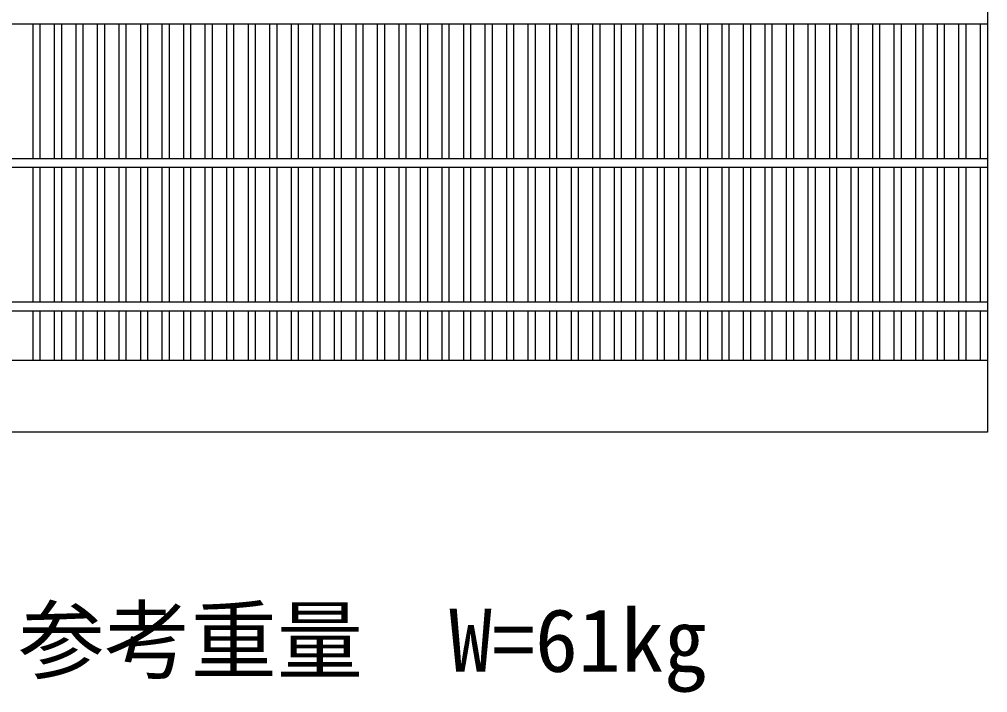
# Model space of a CAD drawing. Units: millimetres, scale not verified. Extents: x -25200 to 25200, y -8910 to 8910.
# Drawn here: x -2356 to -1682, y -4401 to -3933 of the extents above; entities that cross this region are included whole.
import ezdxf
from ezdxf.enums import TextEntityAlignment as Align

# ---------------------------------------------------------------- set-up
doc = ezdxf.new("R2010")
doc.units = ezdxf.units.MM
doc.header["$LTSCALE"] = 30
doc.layers.add('0-0_DIM', color=7, linetype='Continuous', lineweight=25)
doc.layers.add('0-2_HATCH', color=6, linetype='Continuous', lineweight=25)
doc.styles.add('ＭＳ ゴシック', font='')
doc.styles.get('ＭＳ ゴシック').set_extended_font_data('MS Gothic')

msp = doc.modelspace()

# ---------------------------------------------------------------- linework, layer by layer
at = {"layer": '0-2_HATCH'}
for p, q in [((-1681.52, -3545.01), (-1681.52, -4220.01)), ((-2676.52, -3935.51), (-1681.52, -3935.51)), ((-2346.52, -4029.51), (-2346.52, -3935.51)), ((-2341.52, -4029.51), (-2341.52, -3935.51)), ((-2331.52, -4029.51), (-2331.52, -3935.51)), ((-2326.52, -4029.51), (-2326.52, -3935.51)), ((-2316.52, -4029.51), (-2316.52, -3935.51)), ((-2311.52, -4029.51), (-2311.52, -3935.51)), ((-2301.52, -4029.51), (-2301.52, -3935.51)), ((-2296.52, -4029.51), (-2296.52, -3935.51)), ((-2286.52, -4029.51), (-2286.52, -3935.51)), ((-2281.52, -4029.51), (-2281.52, -3935.51)), ((-2271.52, -4029.51), (-2271.52, -3935.51)), ((-2266.52, -4029.51), (-2266.52, -3935.51)), ((-2256.52, -4029.51), (-2256.52, -3935.51)), ((-2251.52, -4029.51), (-2251.52, -3935.51)), ((-2241.52, -4029.51), (-2241.52, -3935.51)), ((-2236.52, -4029.51), (-2236.52, -3935.51)), ((-2226.52, -4029.51), (-2226.52, -3935.51)), ((-2221.52, -4029.51), (-2221.52, -3935.51)), ((-2211.52, -4029.51), (-2211.52, -3935.51)), ((-2206.52, -4029.51), (-2206.52, -3935.51)), ((-2196.52, -4029.51), (-2196.52, -3935.51)), ((-2191.52, -4029.51), (-2191.52, -3935.51)), ((-2181.52, -4029.51), (-2181.52, -3935.51)), ((-2176.52, -4029.51), (-2176.52, -3935.51)), ((-2166.52, -4029.51), (-2166.52, -3935.51)), ((-2161.52, -4029.51), (-2161.52, -3935.51)), ((-2151.52, -4029.51), (-2151.52, -3935.51)), ((-2146.52, -4029.51), (-2146.52, -3935.51)), ((-2136.52, -4029.51), (-2136.52, -3935.51)), ((-2131.52, -4029.51), (-2131.52, -3935.51)), ((-2121.52, -4029.51), (-2121.52, -3935.51)), ((-2116.52, -4029.51), (-2116.52, -3935.51)), ((-2106.52, -4029.51), (-2106.52, -3935.51)), ((-2101.52, -4029.51), (-2101.52, -3935.51)), ((-2091.52, -4029.51), (-2091.52, -3935.51)), ((-2086.52, -4029.51), (-2086.52, -3935.51)), ((-2076.52, -4029.51), (-2076.52, -3935.51)), ((-2071.52, -4029.51), (-2071.52, -3935.51)), ((-2061.52, -4029.51), (-2061.52, -3935.51)), ((-2056.52, -4029.51), (-2056.52, -3935.51)), ((-2046.52, -4029.51), (-2046.52, -3935.51)), ((-2041.52, -4029.51), (-2041.52, -3935.51)), ((-2031.52, -4029.51), (-2031.52, -3935.51)), ((-2026.52, -4029.51), (-2026.52, -3935.51)), ((-2016.52, -4029.51), (-2016.52, -3935.51)), ((-2011.52, -4029.51), (-2011.52, -3935.51)), ((-2001.52, -4029.51), (-2001.52, -3935.51)), ((-1996.52, -4029.51), (-1996.52, -3935.51)), ((-1986.52, -4029.51), (-1986.52, -3935.51)), ((-1981.52, -4029.51), (-1981.52, -3935.51)), ((-1971.52, -4029.51), (-1971.52, -3935.51)), ((-1966.52, -4029.51), (-1966.52, -3935.51)), ((-1956.52, -4029.51), (-1956.52, -3935.51)), ((-1951.52, -4029.51), (-1951.52, -3935.51)), ((-1941.52, -4029.51), (-1941.52, -3935.51)), ((-1936.52, -4029.51), (-1936.52, -3935.51)), ((-1926.52, -4029.51), (-1926.52, -3935.51)), ((-1921.52, -4029.51), (-1921.52, -3935.51)), ((-1911.52, -4029.51), (-1911.52, -3935.51)), ((-1906.52, -4029.51), (-1906.52, -3935.51)), ((-1896.52, -4029.51), (-1896.52, -3935.51)), ((-1891.52, -4029.51), (-1891.52, -3935.51)), ((-1881.52, -4029.51), (-1881.52, -3935.51)), ((-1876.52, -4029.51), (-1876.52, -3935.51)), ((-1866.52, -4029.51), (-1866.52, -3935.51)), ((-1861.52, -4029.51), (-1861.52, -3935.51)), ((-1851.52, -4029.51), (-1851.52, -3935.51)), ((-1846.52, -4029.51), (-1846.52, -3935.51)), ((-1836.52, -4029.51), (-1836.52, -3935.51)), ((-1831.52, -4029.51), (-1831.52, -3935.51)), ((-1821.52, -4029.51), (-1821.52, -3935.51)), ((-1816.52, -4029.51), (-1816.52, -3935.51)), ((-1806.52, -4029.51), (-1806.52, -3935.51)), ((-1801.52, -4029.51), (-1801.52, -3935.51)), ((-1791.52, -4029.51), (-1791.52, -3935.51)), ((-1786.52, -4029.51), (-1786.52, -3935.51)), ((-1776.52, -4029.51), (-1776.52, -3935.51)), ((-1771.52, -4029.51), (-1771.52, -3935.51)), ((-1761.52, -4029.51), (-1761.52, -3935.51)), ((-1756.52, -4029.51), (-1756.52, -3935.51)), ((-1746.52, -4029.51), (-1746.52, -3935.51)), ((-1741.52, -4029.51), (-1741.52, -3935.51)), ((-1731.52, -4029.51), (-1731.52, -3935.51)), ((-1726.52, -4029.51), (-1726.52, -3935.51)), ((-1716.52, -4029.51), (-1716.52, -3935.51)), ((-1711.52, -4029.51), (-1711.52, -3935.51)), ((-1701.52, -4029.51), (-1701.52, -3935.51)), ((-1696.52, -4029.51), (-1696.52, -3935.51)), ((-1686.52, -4029.51), (-1686.52, -3935.51)), ((-1681.52, -4029.51), (-2676.52, -4029.51)), ((-2676.52, -4035.51), (-1681.52, -4035.51)), ((-2346.52, -4129.51), (-2346.52, -4035.51)), ((-2341.52, -4129.51), (-2341.52, -4035.51)), ((-2331.52, -4129.51), (-2331.52, -4035.51)), ((-2326.52, -4129.51), (-2326.52, -4035.51)), ((-2316.52, -4129.51), (-2316.52, -4035.51)), ((-2311.52, -4129.51), (-2311.52, -4035.51)), ((-2301.52, -4129.51), (-2301.52, -4035.51)), ((-2296.52, -4129.51), (-2296.52, -4035.51)), ((-2286.52, -4129.51), (-2286.52, -4035.51)), ((-2281.52, -4129.51), (-2281.52, -4035.51)), ((-2271.52, -4129.51), (-2271.52, -4035.51)), ((-2266.52, -4129.51), (-2266.52, -4035.51)), ((-2256.52, -4129.51), (-2256.52, -4035.51)), ((-2251.52, -4129.51), (-2251.52, -4035.51)), ((-2241.52, -4129.51), (-2241.52, -4035.51)), ((-2236.52, -4129.51), (-2236.52, -4035.51)), ((-2226.52, -4129.51), (-2226.52, -4035.51)), ((-2221.52, -4129.51), (-2221.52, -4035.51)), ((-2211.52, -4129.51), (-2211.52, -4035.51)), ((-2206.52, -4129.51), (-2206.52, -4035.51)), ((-2196.52, -4129.51), (-2196.52, -4035.51)), ((-2191.52, -4129.51), (-2191.52, -4035.51)), ((-2181.52, -4129.51), (-2181.52, -4035.51)), ((-2176.52, -4129.51), (-2176.52, -4035.51)), ((-2166.52, -4129.51), (-2166.52, -4035.51)), ((-2161.52, -4129.51), (-2161.52, -4035.51)), ((-2151.52, -4129.51), (-2151.52, -4035.51)), ((-2146.52, -4129.51), (-2146.52, -4035.51)), ((-2136.52, -4129.51), (-2136.52, -4035.51)), ((-2131.52, -4129.51), (-2131.52, -4035.51)), ((-2121.52, -4129.51), (-2121.52, -4035.51)), ((-2116.52, -4129.51), (-2116.52, -4035.51)), ((-2106.52, -4129.51), (-2106.52, -4035.51)), ((-2101.52, -4129.51), (-2101.52, -4035.51)), ((-2091.52, -4129.51), (-2091.52, -4035.51)), ((-2086.52, -4129.51), (-2086.52, -4035.51)), ((-2076.52, -4129.51), (-2076.52, -4035.51)), ((-2071.52, -4129.51), (-2071.52, -4035.51)), ((-2061.52, -4129.51), (-2061.52, -4035.51)), ((-2056.52, -4129.51), (-2056.52, -4035.51)), ((-2046.52, -4129.51), (-2046.52, -4035.51)), ((-2041.52, -4129.51), (-2041.52, -4035.51)), ((-2031.52, -4129.51), (-2031.52, -4035.51)), ((-2026.52, -4129.51), (-2026.52, -4035.51)), ((-2016.52, -4129.51), (-2016.52, -4035.51)), ((-2011.52, -4129.51), (-2011.52, -4035.51)), ((-2001.52, -4129.51), (-2001.52, -4035.51)), ((-1996.52, -4129.51), (-1996.52, -4035.51)), ((-1986.52, -4129.51), (-1986.52, -4035.51)), ((-1981.52, -4129.51), (-1981.52, -4035.51)), ((-1971.52, -4129.51), (-1971.52, -4035.51)), ((-1966.52, -4129.51), (-1966.52, -4035.51)), ((-1956.52, -4129.51), (-1956.52, -4035.51)), ((-1951.52, -4129.51), (-1951.52, -4035.51)), ((-1941.52, -4129.51), (-1941.52, -4035.51)), ((-1936.52, -4129.51), (-1936.52, -4035.51)), ((-1926.52, -4129.51), (-1926.52, -4035.51)), ((-1921.52, -4129.51), (-1921.52, -4035.51)), ((-1911.52, -4129.51), (-1911.52, -4035.51)), ((-1906.52, -4129.51), (-1906.52, -4035.51)), ((-1896.52, -4129.51), (-1896.52, -4035.51)), ((-1891.52, -4129.51), (-1891.52, -4035.51)), ((-1881.52, -4129.51), (-1881.52, -4035.51)), ((-1876.52, -4129.51), (-1876.52, -4035.51)), ((-1866.52, -4129.51), (-1866.52, -4035.51)), ((-1861.52, -4129.51), (-1861.52, -4035.51)), ((-1851.52, -4129.51), (-1851.52, -4035.51)), ((-1846.52, -4129.51), (-1846.52, -4035.51)), ((-1836.52, -4129.51), (-1836.52, -4035.51)), ((-1831.52, -4129.51), (-1831.52, -4035.51)), ((-1821.52, -4129.51), (-1821.52, -4035.51)), ((-1816.52, -4129.51), (-1816.52, -4035.51)), ((-1806.52, -4129.51), (-1806.52, -4035.51)), ((-1801.52, -4129.51), (-1801.52, -4035.51)), ((-1791.52, -4129.51), (-1791.52, -4035.51)), ((-1786.52, -4129.51), (-1786.52, -4035.51)), ((-1776.52, -4129.51), (-1776.52, -4035.51)), ((-1771.52, -4129.51), (-1771.52, -4035.51)), ((-1761.52, -4129.51), (-1761.52, -4035.51)), ((-1756.52, -4129.51), (-1756.52, -4035.51)), ((-1746.52, -4129.51), (-1746.52, -4035.51)), ((-1741.52, -4129.51), (-1741.52, -4035.51)), ((-1731.52, -4129.51), (-1731.52, -4035.51)), ((-1726.52, -4129.51), (-1726.52, -4035.51)), ((-1716.52, -4129.51), (-1716.52, -4035.51)), ((-1711.52, -4129.51), (-1711.52, -4035.51)), ((-1701.52, -4129.51), (-1701.52, -4035.51)), ((-1696.52, -4129.51), (-1696.52, -4035.51)), ((-1686.52, -4129.51), (-1686.52, -4035.51)), ((-1681.52, -4129.51), (-2676.52, -4129.51)), ((-2676.52, -4135.51), (-1681.52, -4135.51)), ((-2346.52, -4170.01), (-2346.52, -4135.51)), ((-2341.52, -4170.01), (-2341.52, -4135.51)), ((-2331.52, -4170.01), (-2331.52, -4135.51)), ((-2326.52, -4170.01), (-2326.52, -4135.51)), ((-2316.52, -4170.01), (-2316.52, -4135.51)), ((-2311.52, -4170.01), (-2311.52, -4135.51)), ((-2301.52, -4170.01), (-2301.52, -4135.51)), ((-2296.52, -4170.01), (-2296.52, -4135.51)), ((-2286.52, -4170.01), (-2286.52, -4135.51)), ((-2281.52, -4170.01), (-2281.52, -4135.51)), ((-2271.52, -4170.01), (-2271.52, -4135.51)), ((-2266.52, -4170.01), (-2266.52, -4135.51)), ((-2256.52, -4170.01), (-2256.52, -4135.51)), ((-2251.52, -4170.01), (-2251.52, -4135.51)), ((-2241.52, -4170.01), (-2241.52, -4135.51)), ((-2236.52, -4170.01), (-2236.52, -4135.51)), ((-2226.52, -4170.01), (-2226.52, -4135.51)), ((-2221.52, -4170.01), (-2221.52, -4135.51)), ((-2211.52, -4170.01), (-2211.52, -4135.51)), ((-2206.52, -4170.01), (-2206.52, -4135.51)), ((-2196.52, -4170.01), (-2196.52, -4135.51)), ((-2191.52, -4170.01), (-2191.52, -4135.51)), ((-2181.52, -4170.01), (-2181.52, -4135.51)), ((-2176.52, -4170.01), (-2176.52, -4135.51)), ((-2166.52, -4170.01), (-2166.52, -4135.51)), ((-2161.52, -4170.01), (-2161.52, -4135.51)), ((-2151.52, -4170.01), (-2151.52, -4135.51)), ((-2146.52, -4170.01), (-2146.52, -4135.51)), ((-2136.52, -4170.01), (-2136.52, -4135.51)), ((-2131.52, -4170.01), (-2131.52, -4135.51)), ((-2121.52, -4170.01), (-2121.52, -4135.51)), ((-2116.52, -4170.01), (-2116.52, -4135.51)), ((-2106.52, -4170.01), (-2106.52, -4135.51)), ((-2101.52, -4170.01), (-2101.52, -4135.51)), ((-2091.52, -4170.01), (-2091.52, -4135.51)), ((-2086.52, -4170.01), (-2086.52, -4135.51)), ((-2076.52, -4170.01), (-2076.52, -4135.51)), ((-2071.52, -4170.01), (-2071.52, -4135.51)), ((-2061.52, -4170.01), (-2061.52, -4135.51)), ((-2056.52, -4170.01), (-2056.52, -4135.51)), ((-2046.52, -4170.01), (-2046.52, -4135.51)), ((-2041.52, -4170.01), (-2041.52, -4135.51)), ((-2031.52, -4170.01), (-2031.52, -4135.51)), ((-2026.52, -4170.01), (-2026.52, -4135.51)), ((-2016.52, -4170.01), (-2016.52, -4135.51)), ((-2011.52, -4170.01), (-2011.52, -4135.51)), ((-2001.52, -4170.01), (-2001.52, -4135.51)), ((-1996.52, -4170.01), (-1996.52, -4135.51)), ((-1986.52, -4170.01), (-1986.52, -4135.51)), ((-1981.52, -4170.01), (-1981.52, -4135.51)), ((-1971.52, -4170.01), (-1971.52, -4135.51)), ((-1966.52, -4170.01), (-1966.52, -4135.51)), ((-1956.52, -4170.01), (-1956.52, -4135.51)), ((-1951.52, -4170.01), (-1951.52, -4135.51)), ((-1941.52, -4170.01), (-1941.52, -4135.51)), ((-1936.52, -4170.01), (-1936.52, -4135.51)), ((-1926.52, -4170.01), (-1926.52, -4135.51)), ((-1921.52, -4170.01), (-1921.52, -4135.51)), ((-1911.52, -4170.01), (-1911.52, -4135.51)), ((-1906.52, -4170.01), (-1906.52, -4135.51)), ((-1896.52, -4170.01), (-1896.52, -4135.51)), ((-1891.52, -4170.01), (-1891.52, -4135.51)), ((-1881.52, -4170.01), (-1881.52, -4135.51)), ((-1876.52, -4170.01), (-1876.52, -4135.51)), ((-1866.52, -4170.01), (-1866.52, -4135.51)), ((-1861.52, -4170.01), (-1861.52, -4135.51)), ((-1851.52, -4170.01), (-1851.52, -4135.51)), ((-1846.52, -4170.01), (-1846.52, -4135.51)), ((-1836.52, -4170.01), (-1836.52, -4135.51)), ((-1831.52, -4170.01), (-1831.52, -4135.51)), ((-1821.52, -4170.01), (-1821.52, -4135.51)), ((-1816.52, -4170.01), (-1816.52, -4135.51)), ((-1806.52, -4170.01), (-1806.52, -4135.51)), ((-1801.52, -4170.01), (-1801.52, -4135.51)), ((-1791.52, -4170.01), (-1791.52, -4135.51)), ((-1786.52, -4170.01), (-1786.52, -4135.51)), ((-1776.52, -4170.01), (-1776.52, -4135.51)), ((-1771.52, -4170.01), (-1771.52, -4135.51)), ((-1761.52, -4170.01), (-1761.52, -4135.51)), ((-1756.52, -4170.01), (-1756.52, -4135.51)), ((-1746.52, -4170.01), (-1746.52, -4135.51)), ((-1741.52, -4170.01), (-1741.52, -4135.51)), ((-1731.52, -4170.01), (-1731.52, -4135.51)), ((-1726.52, -4170.01), (-1726.52, -4135.51)), ((-1716.52, -4170.01), (-1716.52, -4135.51)), ((-1711.52, -4170.01), (-1711.52, -4135.51)), ((-1701.52, -4170.01), (-1701.52, -4135.51)), ((-1696.52, -4170.01), (-1696.52, -4135.51)), ((-1686.52, -4170.01), (-1686.52, -4135.51)), ((-1681.52, -4170.01), (-2676.52, -4170.01)), ((-1681.52, -4220.01), (-2676.52, -4220.01))]:
    msp.add_line(p, q, dxfattribs=at)

# ---------------------------------------------------------------- texts
at = {"layer": '0-0_DIM', "style": 'ＭＳ ゴシック'}
msp.add_text('参考重量\u3000W=61kg', height=43.99, dxfattribs=at).set_placement((-2356.68, -4400.01), align=Align.BOTTOM_LEFT)

doc.saveas('drawing.dxf')
